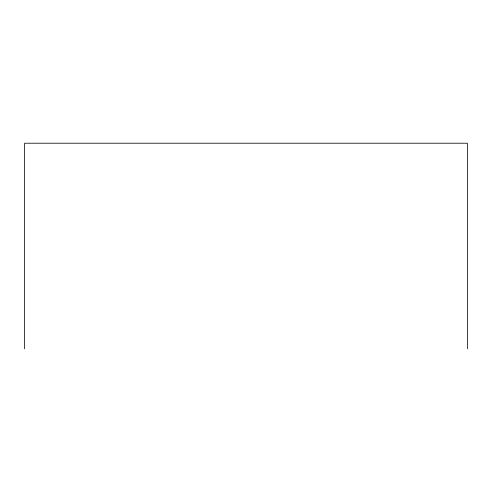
<?xml version="1.0" encoding="UTF-8"?>
<svg xmlns="http://www.w3.org/2000/svg" width="492" height="492" viewBox="0 0 492 492"><rect width="100%" height="100%" fill="white"/><g stroke="black" fill="none" stroke-linecap="round" stroke-linejoin="round"><path stroke-width="0.74" d="M467.4 348.785L467.4 143.215L24.6 143.215L24.6 348.785"/></g></svg>
